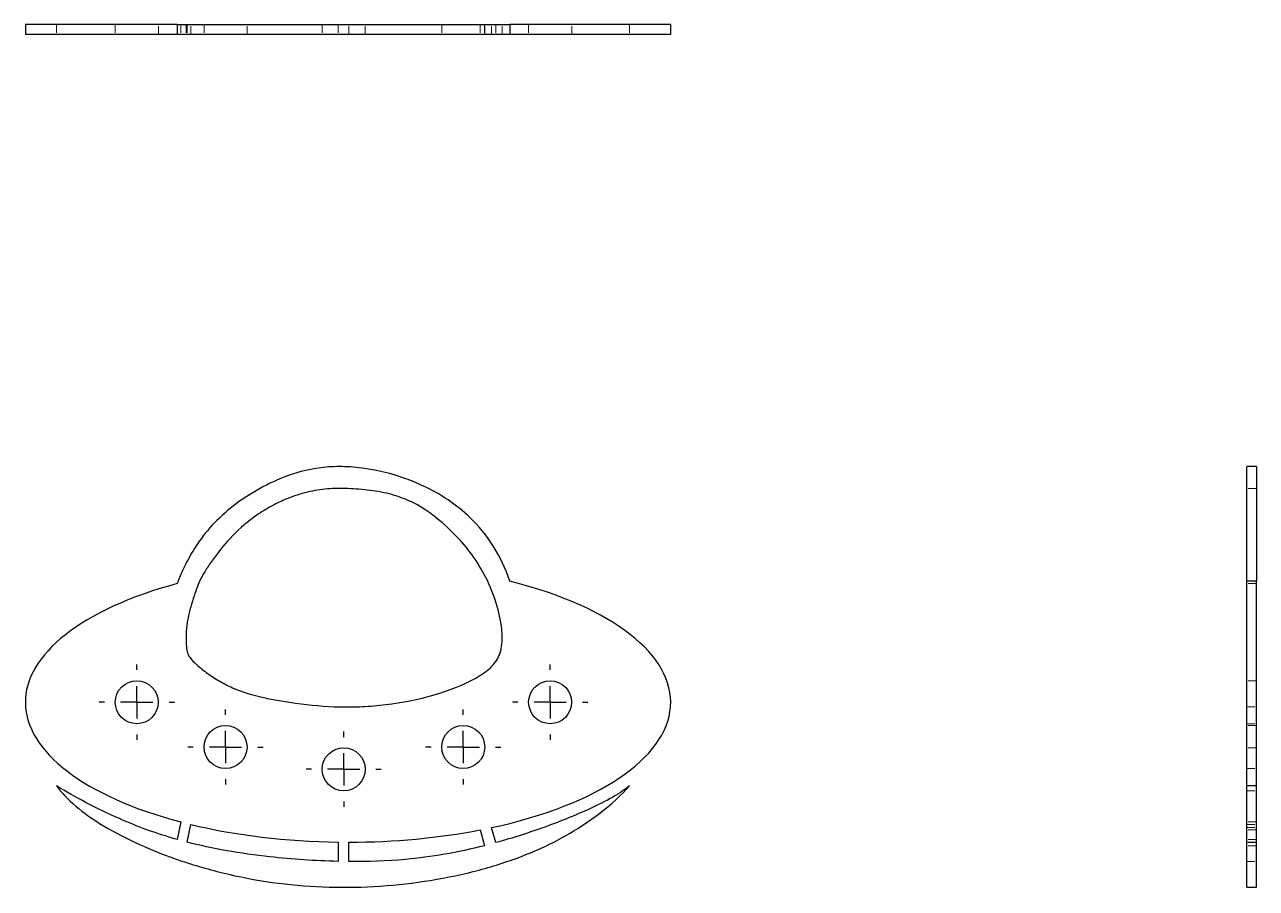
# Model space of a CAD drawing. Header units: millimetres. Extents: x 33 to 224, y 25 to 159.
import ezdxf

# ---------------------------------------------------------------- set-up
doc = ezdxf.new("R2010")
doc.units = ezdxf.units.MM
doc.linetypes.add('HIDDEN', pattern=[1.905, 1.27, -0.635])
doc.layers.add('10', color=7, linetype='Continuous')

# ---------------------------------------------------------------- blocks, each defined once
blk = doc.blocks.new('SW_CENTERMARKSYMBOL_0')
at = {"layer": '10', "color": 0}
for p, q in [((0, 5), (0, 5.83)), ((0, 0), (0, 2.5)), ((-5, 0), (-5.83, 0)), ((0, 0), (-2.5, 0)), ((0, 0), (0, -2.5)), ((0, 0), (2.5, 0)), ((5, 0), (5.83, 0)), ((0, -5), (0, -5.83))]:
    blk.add_line(p, q, dxfattribs=at)
blk = doc.blocks.new('SW_CENTERMARKSYMBOL_1')
at = {"layer": '10', "color": 0}
for p, q in [((0, 5), (0, 5.83)), ((0, 0), (0, 2.5)), ((-5, 0), (-5.83, 0)), ((0, 0), (-2.5, 0)), ((0, 0), (0, -2.5)), ((0, 0), (2.5, 0)), ((5, 0), (5.83, 0)), ((0, -5), (0, -5.83))]:
    blk.add_line(p, q, dxfattribs=at)
blk = doc.blocks.new('SW_CENTERMARKSYMBOL_2')
at = {"layer": '10', "color": 0}
for p, q in [((0, 5), (0, 5.83)), ((0, 0), (0, 2.5)), ((-5, 0), (-5.83, 0)), ((0, 0), (-2.5, 0)), ((0, 0), (0, -2.5)), ((0, 0), (2.5, 0)), ((5, 0), (5.83, 0)), ((0, -5), (0, -5.83))]:
    blk.add_line(p, q, dxfattribs=at)
blk = doc.blocks.new('SW_CENTERMARKSYMBOL_3')
at = {"layer": '10', "color": 0}
for p, q in [((0, 5), (0, 5.83)), ((0, 0), (0, 2.5)), ((-5, 0), (-5.83, 0)), ((0, 0), (-2.5, 0)), ((0, 0), (0, -2.5)), ((0, 0), (2.5, 0)), ((5, 0), (5.83, 0)), ((0, -5), (0, -5.83))]:
    blk.add_line(p, q, dxfattribs=at)
blk = doc.blocks.new('SW_CENTERMARKSYMBOL_4')
at = {"layer": '10', "color": 0}
for p, q in [((0, 5), (0, 5.83)), ((0, 0), (0, 2.5)), ((-5, 0), (-5.83, 0)), ((0, 0), (-2.5, 0)), ((0, 0), (0, -2.5)), ((0, 0), (2.5, 0)), ((5, 0), (5.83, 0)), ((0, -5), (0, -5.83))]:
    blk.add_line(p, q, dxfattribs=at)

msp = doc.modelspace()

# ---------------------------------------------------------------- linework, layer by layer
at = {"color": 7, "linetype": 'Continuous', "lineweight": 25}
for p, q in [((33, 158.75), (33, 157.25)), ((56.54, 158.75), (33, 158.75)), ((56.54, 158.75), (56.54, 157.25)), ((108.09, 158.75), (108.09, 157.25)), ((133, 158.75), (108.09, 158.75)), ((133, 157.25), (133, 158.75)), ((56.54, 157.25), (33, 157.25)), ((133, 157.25), (108.09, 157.25)), ((223.75, 90.31), (222.25, 90.31)), ((223.75, 72.56), (222.25, 72.56)), ((222.25, 40.95), (222.25, 72.56)), ((223.75, 40.95), (223.75, 72.56)), ((223.75, 40.87), (222.25, 40.87)), ((57.07, 35.29), (56.52, 32.57)), ((58.07, 32.15), (58.62, 34.9)), ((105.89, 32.08), (105.24, 34.41)), ((103.46, 34.05), (104.14, 31.61)), ((81.45, 32.16), (81.45, 29.18)), ((83.15, 29.15), (83.15, 32.15)), ((222.25, 25.17), (223.75, 25.17))]:
    msp.add_line(p, q, dxfattribs=at)
at = {"color": 7, "linetype": 'HIDDEN', "lineweight": 18}
for p, q in [((37.84, 158.75), (37.84, 157.25)), ((46.94, 158.75), (46.94, 157.25)), ((53.61, 157.25), (53.61, 158.75)), ((56.52, 158.75), (56.52, 157.25)), ((57.07, 158.75), (57.07, 157.25)), ((57.92, 158.75), (57.92, 157.25)), ((58.07, 158.75), (58.07, 157.25)), ((58.62, 157.25), (58.62, 158.75)), ((60.69, 158.75), (60.69, 157.25)), ((67.35, 157.25), (67.35, 158.75)), ((79, 158.75), (79, 157.25)), ((81.45, 158.75), (81.45, 157.25)), ((83.15, 157.25), (83.15, 158.75)), ((85.67, 157.25), (85.67, 158.75)), ((97.52, 158.75), (97.52, 157.25)), ((103.46, 158.75), (103.46, 157.25)), ((104.14, 158.75), (104.14, 157.25)), ((104.19, 157.25), (104.19, 158.75)), ((105.24, 157.25), (105.24, 158.75)), ((105.89, 158.75), (105.89, 157.25)), ((106.89, 157.25), (106.89, 158.75)), ((110.99, 158.75), (110.99, 157.25)), ((117.66, 157.25), (117.66, 158.75)), ((126.64, 158.75), (126.64, 157.25)), ((223.75, 86.93), (222.25, 86.93)), ((223.75, 72.2), (222.25, 72.2)), ((223.75, 57.15), (222.25, 57.15)), ((222.25, 53.09), (223.75, 53.09)), ((222.25, 50.48), (223.75, 50.48)), ((223.75, 50.23), (222.25, 50.23)), ((223.75, 46.77), (222.25, 46.77)), ((222.25, 43.56), (223.75, 43.56)), ((222.25, 40.1), (223.75, 40.1)), ((223.75, 35.29), (222.25, 35.29)), ((222.25, 34.9), (223.75, 34.9)), ((222.25, 34.41), (223.75, 34.41)), ((223.75, 34.05), (222.25, 34.05)), ((223.75, 32.57), (222.25, 32.57)), ((223.75, 32.16), (222.25, 32.16)), ((222.25, 32.15), (223.75, 32.15)), ((223.75, 32.15), (222.25, 32.15)), ((223.75, 32.08), (222.25, 32.08)), ((223.75, 31.61), (222.25, 31.61)), ((222.25, 29.14), (223.75, 29.14))]:
    msp.add_line(p, q, dxfattribs=at)
at = {"color": 7, "linetype": 'Continuous', "lineweight": 25}
for centre in [(50.27, 53.82), (114.32, 53.82), (64.02, 46.89), (100.86, 46.89), (82.33, 43.44)]:
    msp.add_circle(centre, 3.33, dxfattribs=at)
for start_param, end_param in [(5.17328, 7.328281), (2.128565, 4.167246), (4.20313, 4.681474), (4.715437, 5.133938)]:
    msp.add_ellipse((83, 53.82), major_axis=(50, 0), ratio=0.433333, start_param=start_param, end_param=end_param, dxfattribs=at)
for points, knots in [([(56.54, 158.75), (56.73, 158.75), (57.29, 158.75), (58.65, 158.75), (60.73, 158.75), (63.76, 158.75), (67.64, 158.75), (72.43, 158.75), (76.91, 158.75), (81.22, 158.75), (85.81, 158.75), (90.47, 158.75), (96.52, 158.75), (103.1, 158.75), (106.74, 158.75), (108.09, 158.75)], [-1, -1, -1, -1, -0.928571, -0.857143, -0.785714, -0.714286, -0.642857, -0.571429, -0.47619, -0.428571, -0.380952, -0.285714, -0.25, -0.142857, 0, 0, 0, 0]), ([(108.09, 157.25), (106.74, 157.25), (103.1, 157.25), (96.52, 157.25), (90.47, 157.25), (85.81, 157.25), (81.22, 157.25), (76.91, 157.25), (72.43, 157.25), (67.64, 157.25), (63.76, 157.25), (60.73, 157.25), (58.65, 157.25), (57.29, 157.25), (56.73, 157.25), (56.54, 157.25)], [-1, -1, -1, -1, -0.857143, -0.75, -0.714286, -0.619048, -0.571429, -0.52381, -0.428571, -0.357143, -0.285714, -0.214286, -0.142857, -0.071429, 0, 0, 0, 0]), ([(108.09, 72.56), (106.74, 76.47), (103.1, 82.24), (96.52, 86.6), (90.47, 89.09), (85.81, 90.17), (81.22, 90.38), (76.91, 90), (72.43, 88.61), (67.64, 86.05), (63.76, 83.17), (60.73, 79.98), (58.65, 76.83), (57.29, 74.13), (56.73, 72.77), (56.54, 72.2)], [-1, -1, -1, -1, -0.857143, -0.75, -0.714286, -0.619048, -0.571429, -0.52381, -0.428571, -0.357143, -0.285714, -0.214286, -0.142857, -0.071429, 0, 0, 0, 0]), ([(222.25, 72.56), (222.25, 73.5), (222.25, 75.07), (222.25, 77.15), (222.25, 78.88), (222.25, 80.53), (222.25, 82.05), (222.25, 83.43), (222.25, 84.67), (222.25, 85.8), (222.25, 86.91), (222.25, 87.94), (222.25, 88.86), (222.25, 89.59), (222.25, 90.04), (222.25, 90.28), (222.25, 90.29), (222.25, 90.3)], [0, 0, 0, 0, 0.088857, 0.148768, 0.208673, 0.270345, 0.332017, 0.391283, 0.450557, 0.511312, 0.572072, 0.650756, 0.729452, 0.810428, 0.891393, 0.951989, 1, 1, 1, 1]), ([(223.75, 90.3), (223.75, 90.3), (223.75, 90.33), (223.75, 90.16), (223.75, 89.79), (223.75, 89.19), (223.75, 88.41), (223.75, 87.44), (223.75, 86.27), (223.75, 84.89), (223.75, 83.41), (223.75, 81.9), (223.75, 80.4), (223.75, 78.77), (223.75, 76.92), (223.75, 74.85), (223.75, 73.33), (223.75, 72.56)], [0, 0, 0, 0, 0.013091, 0.086604, 0.160136, 0.235748, 0.311364, 0.386316, 0.461255, 0.53861, 0.615944, 0.67493, 0.733914, 0.794666, 0.855423, 0.927396, 1, 1, 1, 1]), ([(60.28, 73.12), (60.53, 73.59), (61.11, 74.58), (62.65, 76.78), (64.98, 79.66), (68.07, 82.35), (71.12, 84.22), (73.79, 85.5), (76.72, 86.46), (79.79, 86.92), (82.97, 86.96), (86.4, 86.69), (89.86, 86.06), (94.04, 84.49), (97.43, 81.91), (100.76, 78.6), (103.13, 75.52), (105.14, 71.73), (106.52, 67.6), (107.06, 63.84), (106.62, 61.04), (105.2, 59.11), (102.14, 57.02), (96.49, 54.76), (90.05, 53.5), (85.21, 53.1), (80.56, 53.05), (76.27, 53.47), (72.33, 54.07), (69.05, 54.68), (65.88, 55.6), (62.8, 57.2), (60.71, 58.63), (59.12, 59.98), (58.26, 60.99), (58, 61.85), (57.9, 63.06), (57.88, 64.75), (58.13, 66.71), (58.61, 68.62), (59.33, 70.87), (59.8, 72.17), (60.28, 73.12)], [0, 0, 0, 0, 0.017857, 0.035714, 0.071429, 0.107143, 0.125, 0.142857, 0.166667, 0.190476, 0.214286, 0.238095, 0.261905, 0.285714, 0.333333, 0.357143, 0.380952, 0.404762, 0.428571, 0.452381, 0.47619, 0.5, 0.52381, 0.571429, 0.619048, 0.642857, 0.666667, 0.714286, 0.732143, 0.75, 0.785714, 0.803571, 0.821429, 0.839286, 0.857143, 0.875, 0.892857, 0.910714, 0.928571, 0.946429, 0.964286, 1, 1, 1, 1]), ([(37.84, 40.87), (39.37, 38.75), (44.23, 34.61), (54.68, 29.84), (64.47, 27.06), (74.75, 25.21), (88.03, 24.86), (101.04, 26.97), (110.42, 30.01), (118.81, 33.93), (123.85, 37.85), (126.64, 40.87)], [0, 0, 0, 0, 0.142857, 0.285714, 0.357143, 0.428571, 0.571429, 0.714286, 0.785714, 0.857143, 1, 1, 1, 1]), ([(56.52, 32.57), (53.23, 33.5), (48.31, 35.34), (42.36, 38.25), (39.29, 39.98), (37.84, 40.87)], [-0.2748247, -0.2748247, -0.2748247, -0.2748247, -0.1570427, -0.0785213, 0, 0, 0, 0]), ([(126.64, 40.87), (125.3, 39.78), (121.72, 37.74), (113.83, 34.52), (108.56, 32.81), (105.89, 32.08)], [-1, -1, -1, -1, -0.8940171, -0.8233618, -0.7527066, -0.7527066, -0.7527066, -0.7527066]), ([(222.25, 25.2), (222.25, 25.2), (222.25, 25.18), (222.25, 25.47), (222.25, 26.03), (222.25, 26.87), (222.25, 28.01), (222.25, 29.21), (222.25, 30.36), (222.25, 31.35), (222.25, 32.5), (222.25, 33.83), (222.25, 35.33), (222.25, 37), (222.25, 38.83), (222.25, 40.19), (222.25, 40.87)], [0, 0, 0, 0, 0.0567447, 0.1562971, 0.2561763, 0.3557318, 0.4552937, 0.5553051, 0.6050712, 0.6549252, 0.7113464, 0.7678076, 0.8242115, 0.8827902, 0.9414393, 1, 1, 1, 1]), ([(223.75, 25.2), (223.75, 25.2), (223.75, 25.18), (223.75, 25.47), (223.75, 26.03), (223.75, 26.87), (223.75, 28.01), (223.75, 29.21), (223.75, 30.36), (223.75, 31.35), (223.75, 32.5), (223.75, 33.83), (223.75, 35.33), (223.75, 37), (223.75, 38.83), (223.75, 40.19), (223.75, 40.87)], [0, 0, 0, 0, 0.056745, 0.156297, 0.256176, 0.355732, 0.455294, 0.555305, 0.605071, 0.654925, 0.711346, 0.767808, 0.824212, 0.88279, 0.941439, 1, 1, 1, 1]), ([(81.45, 29.18), (77.9, 29.26), (71.96, 29.67), (64.11, 30.77), (60.01, 31.65), (58.07, 32.15)], [-0.5287549, -0.5287549, -0.5287549, -0.5287549, -0.427701, -0.3603318, -0.2929625, -0.2929625, -0.2929625, -0.2929625]), ([(104.14, 31.61), (102.07, 31.08), (97.92, 30.19), (90.9, 29.27), (86.06, 29.12), (83.15, 29.15)], [-0.7372533, -0.7372533, -0.7372533, -0.7372533, -0.6822737, -0.6272941, -0.5448248, -0.5448248, -0.5448248, -0.5448248])]:
    msp.add_open_spline(points, degree=3, knots=knots, dxfattribs=at)

# ---------------------------------------------------------------- block references
at = {"layer": '10'}
for name, p in [('SW_CENTERMARKSYMBOL_4', (50.27, 53.82)), ('SW_CENTERMARKSYMBOL_3', (114.32, 53.82)), ('SW_CENTERMARKSYMBOL_2', (64.02, 46.89)), ('SW_CENTERMARKSYMBOL_0', (100.86, 46.89)), ('SW_CENTERMARKSYMBOL_1', (82.33, 43.44))]:
    msp.add_blockref(name, p, dxfattribs=at)

doc.saveas('drawing.dxf')
